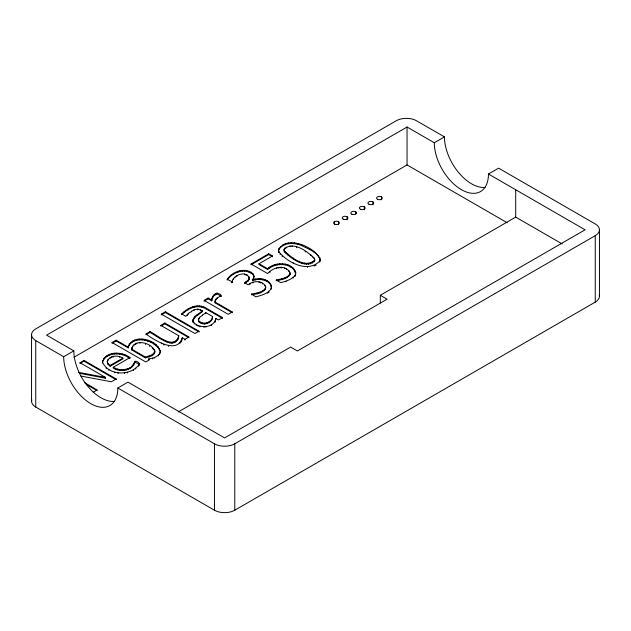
<?xml version="1.0" encoding="UTF-8"?>
<svg xmlns="http://www.w3.org/2000/svg" width="631" height="631" viewBox="0 0 631 631"><rect width="100%" height="100%" fill="white"/><g stroke="black" fill="none" stroke-linecap="round" stroke-linejoin="round"><path stroke-width="0.95" d="M154.824 352.611C154.011 342.704 133.07 337.459 131.595 349.882L145.422 357.864C148.735 356.917 154.461 356.121 154.824 351.83L152.15 354.803L145.422 357.083L131.595 349.101M244.505 283.493L248.228 280.945L249.292 279.131C248.401 269.705 232.137 274.524 232.011 282.546L232.492 280.464M289.945 273.909C287.176 278.326 281.205 278.918 276.488 279.841L276.488 280.629C281.205 279.699 287.176 279.115 289.945 274.69L290.023 272.829C285.488 263.805 273.057 267.244 267.631 273.554L251.051 263.987L251.051 264.768L268.711 254.569L271.732 256.32M289.945 274.69L290.023 272.829M102.53 363.054C103.997 350.726 122.193 351.144 129.97 357.596L129.97 358.376C122.106 352.484 107.885 351.522 102.672 361.208L102.672 360.427M295.553 274.099L294.701 276.528L295.553 274.879C295.655 261.715 275.148 261.084 267.56 268.703L267.56 269.484L259.002 264.539L259.002 263.758L272.489 255.973L272.489 256.754M295.553 274.879L295.765 272.458M253.646 277.963L253.922 275.897L253.063 273.886C245.356 266.803 232.476 271.314 227.192 279.281L227.192 280.061C232.476 272.095 245.356 267.583 253.063 274.666L253.922 276.686L253.646 278.744L253.646 277.963L252.282 279.793L252.589 280.748C259.049 277.656 272.182 280.093 271.306 289.053C272.9 279.643 259.309 276.678 252.589 279.967L252.282 279.793M215.147 302.083L232.287 311.974L232.287 312.755L215.147 302.864C212.907 296.475 227.633 296.357 217.009 293.068C213.688 294.133 211.535 297.43 211.732 300.892L208.151 298.818L204.081 301.168M215.147 302.864L215.408 300.506M265.525 288.115C262.496 292.571 256.446 293.131 251.588 294.046L251.588 294.827C256.446 293.912 262.496 293.352 265.525 288.895L265.706 287.066C263.111 279.998 253.07 280.558 248.093 284.786L244.505 282.712L248.228 280.164L249.292 278.35L249.292 279.131M265.525 288.895L265.706 287.066M211.732 300.892L212.142 297.935M112.91 342.846L116.159 340.969L128.18 347.91C131.185 332.434 159.477 339.17 160.219 352.8L160.219 352.019L159.635 354.433M128.18 347.91L128.511 345.472M160.795 325.375L178.818 335.787C174.464 351.293 156.733 334.367 149.941 331.646L145.879 333.988C153.459 339.328 177.106 355.348 182.256 337.766L184.938 339.32L189 336.97L164.857 323.033L160.795 325.375L160.795 326.156M181.184 341.268L181.184 342.049L182.256 337.766M181.649 313.938L185.774 316.32L188.598 313.284L193.962 309.884L197.787 309.103L202.59 310.775L195.074 316.305L192.881 319.885L193.094 321.589C198.315 329.161 213.933 328.38 215.905 318.466L218.476 319.949L222.522 317.614L206.006 308.086C197.826 302.912 187.722 307.723 181.649 313.938L181.649 314.719C187.722 308.504 197.826 303.692 206.006 308.867L222.522 318.395M198.434 319.83L199.585 317.401L205.832 312.653L212.537 316.517C212.789 323.206 203.261 326.385 198.868 321.778L198.434 319.83L198.868 321.778M198.434 320.611L198.741 318.623M131.595 349.882L132.707 346.182M320.209 259.357L319.704 261.889L320.209 259.357C315.484 247.281 286.308 234.243 278.579 249.963L278.91 252.589L278.579 250.744L279.091 248.212M211.661 320.162L212.537 316.517M135.026 361.318C133.322 370.634 120.316 372.834 113.241 368.039L113.241 367.258C117.634 369.861 123.203 370.571 127.975 368.599C134.663 368.094 133.054 356.405 139.696 363.74L138.631 365.948L139.696 363.74M107.317 361.539C109.084 355.198 118.194 354.953 122.903 358.085L122.903 358.865L110.133 366.24L108.043 364.339L107.317 361.539L108.043 364.339M107.317 362.32L107.972 359.528M145.879 334.769L149.941 332.427C156.449 335.479 175.797 352.429 178.818 335.787M193.094 321.589L193.094 322.37L192.881 320.674L195.074 317.085L202.59 311.556L202.59 310.775M212.142 298.723L213.862 295.758L217.009 293.857L221.244 296.302M128.511 346.253C135.192 334.564 155.25 340.432 160.164 351.002L160.164 350.221M271.306 288.272C268.333 293.794 261.384 295.276 255.847 296.854L251.588 294.046M284.124 249.245C293.115 240.458 308.038 251.706 314.648 258.868L314.68 260.863C305.672 269.658 290.741 258.418 284.147 251.241L284.124 249.245L284.124 250.026M284.147 251.241L284.147 250.46C290.741 257.637 305.672 268.877 314.68 260.075L314.68 260.863M198.868 320.998C202.441 324.602 208.956 323.458 211.661 319.381M319.704 261.108C307.983 273.302 287.641 262.685 278.91 251.808M148.664 359.741L148.664 358.96C152.678 358.313 157.174 357.17 159.635 353.652M279.091 248.993C284.36 242.178 294.456 242.541 301.713 245.617C308.393 249.119 318.048 252.092 320.209 260.138M138.631 365.168C130.018 376.336 108.398 375.54 102.53 362.273M187.304 315.516L188.598 313.284M276.189 280.803L276.189 280.022L280.748 282.649C285.733 281.323 291.214 279.833 294.701 275.747M267.56 269.484C275.376 262.543 291.735 262.196 295.765 273.239M267.37 293.21L268.838 292.208L268.838 291.427M31.771 399.746A14.363 8.29 0 0 0 35.754 407.05L214.469 510.227A14.363 8.29 0 0 0 234.771 510.227L595.246 302.115L595.246 235.671A14.363 8.29 0 0 0 595.246 223.95L498.608 168.161L488.457 174.022A38.294 22.109 60 0 1 461.379 189.655A38.294 22.109 60 0 1 434.302 142.756L407.058 127.02L46.584 335.14L73.835 350.868A38.294 22.109 60 0 0 114.448 401.395M485.073 187.423A38.294 22.109 60 0 1 444.453 136.895L416.531 120.773A14.363 8.29 0 0 0 396.229 120.773L35.754 328.885A14.363 8.29 0 0 0 35.754 340.614L63.676 356.728L73.835 350.868M434.302 142.756L444.453 136.895M73.859 357.304L407.058 164.936L507.214 222.759M112.097 343.319L112.097 342.538L116.159 340.188L128.18 347.129M161.331 314.893L161.331 314.112L165.393 311.761L199.025 331.18L199.025 331.961M162.143 314.419L165.393 312.542L198.189 331.48M80.042 363.495L80.042 362.715L84.041 360.404L116.222 378.986L116.222 379.767L84.041 361.184L80.847 363.03M251.051 263.987L268.711 253.788L272.489 255.973M227.192 279.281L232.011 281.765M211.732 300.111L208.151 298.037L204.081 300.38L228.225 314.325L232.287 311.974M161.607 325.691L164.857 323.813L189 337.751M110.133 366.24L110.133 365.459L122.903 358.085M113.241 367.258L129.97 357.596M135.026 362.099L139.696 364.521M93.207 392.277L97.206 389.966L84.593 382.686M116.222 378.986L111.427 381.755L80.902 376.076M199.025 331.18L194.963 333.523L161.331 314.112M63.676 356.728A38.294 22.109 60 0 0 90.754 403.635A38.294 22.109 60 0 0 117.831 387.994L127.99 382.134L224.62 437.922L585.087 229.81L488.457 174.022M178.226 411.948L290.623 347.058L297.39 350.97L387.087 299.181L380.319 295.276L380.319 302.951M380.319 295.276L515.701 217.111L562.245 243.976M117.831 387.994L214.469 443.79A14.363 8.29 0 0 0 234.771 443.79L595.246 235.671M314.096 266.077L316.155 265.115M78.623 372.361L105.527 377.425L105.527 378.206L79.585 373.323M259.002 263.758L267.56 268.703M112.097 342.538L145.729 361.949L149.531 359.757L148.664 358.96M80.042 362.715L105.527 377.425M102.979 376.739L105.527 378.206M86.273 384.437L97.206 390.747M152.268 348.225L153.317 349.085L153.317 348.304M108.043 363.559L110.133 365.459M599.45 229.81L599.45 296.255M515.701 189.75L515.701 217.111M407.058 127.02L407.058 164.936M381.503 196.888L381.503 199.838M372.905 201.849L372.905 204.799M364.308 206.81L364.308 209.76M355.71 211.771L355.71 213.743M347.113 216.741L347.113 219.691M338.516 221.702L338.516 224.652M334.454 221.702L334.454 224.652M319.87 257.511L319.87 258.292M318.655 255.531L318.655 256.32M316.549 253.41L316.549 254.19M314.648 258.868L314.648 259.649M313.946 257.566L313.946 258.355M314.009 261.21L314.009 261.991M313.552 251.138L313.552 251.919M312.668 256.218L312.668 256.998M312.582 262.275L312.582 263.056M310.791 254.727L310.791 255.508M310.681 263.119L310.681 263.9M309.663 248.709L309.663 249.49M308.669 263.498L308.669 264.279M307.447 266.676L307.447 267.457M306.563 263.458L306.563 264.239M305.585 246.532L305.585 247.313M305.278 251.241L305.278 252.021M304.331 263.048L304.331 263.829M301.847 262.275L301.847 263.056M301.713 244.836L301.713 245.617M299.37 261.218L299.37 261.999M298.061 243.621L298.061 244.402M296.68 246.989L296.68 247.77M295.379 270.857L295.379 271.638M294.622 242.896L294.622 243.676M294.417 269.271L294.417 270.052M293.525 258.079L293.525 258.86M293.257 262.811L293.257 263.592M293.186 277.348L293.186 278.129M292.902 267.749L292.902 268.53M292.082 245.861L292.082 246.642M291.38 242.659L291.38 243.44M290.844 266.345L290.844 267.126M290.023 245.838L290.023 246.618M289.4 274.919L289.4 275.7M289.014 270.841L289.014 271.622M288.304 242.935L288.304 243.716M288.099 254.672L288.099 255.46M287.988 264.941L287.988 265.722M287.342 276.646L287.342 277.435M286.435 268.861L286.435 269.642M286.214 247.052L286.214 247.833M286.143 253.157L286.143 253.938M285.953 281.181L285.953 281.962M285.393 243.708L285.393 244.489M285.251 264.105L285.251 264.886M284.833 251.769L284.833 252.55M284.794 248.117L284.794 248.898M284.762 268.033L284.762 268.814M284.715 277.877L284.715 278.657M282.649 244.994L282.649 245.774M282.546 263.742L282.546 264.523M282.223 255.894L282.223 256.683M281.678 278.823L281.678 279.604M281.584 267.26L281.584 268.041M280.448 246.555L280.448 247.336M280.117 253.772L280.117 254.553M279.99 267.244L279.99 268.025M279.778 263.774L279.778 264.555M278.752 279.501L278.752 280.282M278.255 267.434L278.255 268.214M277.175 264.129L277.175 264.91M276.552 267.891L276.552 268.672M274.887 264.744L274.887 265.525M271.559 286.632L271.559 287.413M271.259 285.062L271.259 285.843M270.439 283.548L270.439 284.329M270.305 266.913L270.305 267.702M269.95 271.63L269.95 272.411M269.082 282.12L269.082 282.901M268.972 267.741L268.972 268.522M268.711 253.788L268.711 254.569M267.173 280.803L267.173 281.584M265.083 279.778L265.083 280.558M264.925 285.094L264.925 285.882M264.862 289.14L264.862 289.921M262.993 279.115L262.993 279.896M262.638 290.915L262.638 291.696M262.488 283.161L262.488 283.942M260.95 278.76L260.95 279.541M260.761 282.317L260.761 283.098M260.114 292.106L260.114 292.887M259.104 281.797L259.104 282.578M258.986 278.673L258.986 279.454M257.148 293.036L257.148 293.817M255.429 279.099L255.429 279.88M253.922 275.897L253.922 276.686M253.063 273.886L253.063 274.666M252.865 282.317L252.865 283.098M252.589 279.967L252.589 280.748M251.004 272.198L251.004 272.978M249.923 283.721L249.923 284.51M249.316 277.451L249.316 278.232L248.961 276.583M248.985 271.235L248.985 272.016M248.228 280.164L248.228 280.945M247.092 274.974L247.092 275.763M246.847 270.628L246.847 271.409M245.932 281.891L245.932 282.672M245.853 274.398L245.853 275.179M244.583 270.36L244.583 271.141M244.536 274.051L244.536 274.832M242.186 270.423L242.186 271.204M239.985 270.762L239.985 271.543M237.863 271.33L237.863 272.119M237.004 275.637L237.004 276.417M234.945 277.151L234.945 277.932M234.771 443.79L234.771 510.227M233.612 273.278L233.612 274.059M233.391 278.894L233.391 279.675M231.751 281.915L231.751 282.696M231.522 274.659L231.522 275.447M229.629 276.291L229.629 277.072M221.031 295.639L221.031 296.42M217.19 297.84L217.19 298.621M217.009 293.068L217.009 293.857M216.212 293.423L216.212 294.204M216.102 299.086L216.102 299.867M215.905 318.466L215.905 319.247M215.605 319.822L215.045 322.141L215.045 321.36M215.234 293.943L215.234 294.724M214.469 443.79L214.469 510.227M213.862 294.977L213.862 295.758M212.836 296.262L212.836 297.051M211.306 324.862L211.306 325.651M210.636 320.69L210.636 321.479M209.011 321.873L209.011 322.654M208.151 298.037L208.151 298.818M206.771 322.859L206.771 323.64M206.006 308.086L206.006 308.867M205.974 326.511L205.974 327.292M205.832 312.653L205.832 313.433M204.539 323.23L204.539 324.011M203.979 326.629L203.979 327.41M203.75 306.966L203.75 307.747M202.527 314.972L202.527 315.752M202.354 322.977L202.354 323.758M201.817 310.326L201.817 311.107M201.51 306.232L201.51 307.021M200.421 309.647L200.421 310.428M200.24 322.094L200.24 322.875M199.964 326.109L199.964 326.89M199.585 317.401L199.585 318.19M199.262 305.877L199.262 306.658M198.031 325.493L198.031 326.274M197.787 309.103L197.787 309.884M197.156 314.53L197.156 315.311M196.975 305.885L196.975 306.666M196.304 324.665L196.304 325.446M195.074 316.305L195.074 317.085M194.663 306.224L194.663 307.005M194.245 323.175L194.245 323.955M193.962 309.884L193.962 310.665M193.646 318.04L193.646 318.821M192.881 319.885L192.881 320.674M192.502 306.847L192.502 307.628M191.485 311.13L191.485 311.911M187.92 309.04L187.92 309.829M184.938 339.32L184.938 340.101M184.157 311.667L184.157 312.448M181.87 339.659L181.87 340.44M180.04 342.665L180.04 343.453M177.895 338.5L177.895 339.281M177.8 338.768L177.8 339.549M176.798 340.077L176.798 340.858M175.465 341.087L175.465 341.868M173.951 341.844L173.951 342.625M172.586 342.254L172.586 343.035M171.261 342.373L171.261 343.154M169.873 342.247L169.873 343.027M168.524 345.607L168.524 346.387M167.018 341.339L167.018 342.12M165.393 311.761L165.393 312.542M164.857 323.033L164.857 323.813M163.95 344.258L163.95 345.039M163.689 339.581L163.689 340.361M161.552 343.035L161.552 343.816M159.477 348.367L159.477 349.156M158.42 355.135L158.42 355.916M158.136 346.561L158.136 347.342M156.149 344.786L156.149 345.575M154.824 350.71L154.824 351.491L154.343 349.535M154.634 357.446L154.634 358.227M154.374 352.879L154.374 353.66M153.507 343.059L153.507 343.84M153.483 353.873L153.483 354.654M152.734 358.124L152.734 358.905M152.15 354.803L152.15 355.584M150.62 341.56L150.62 342.349M150.146 331.764L150.146 332.545M149.941 331.646L149.941 332.427M149.642 345.67L149.642 346.451M149.216 356.129L149.216 356.909M147.757 340.417L147.757 341.197M145.509 343.666L145.509 344.447M145.422 357.083L145.422 357.864M144.909 339.628L144.909 340.409M142.085 339.186L142.085 339.967M140.027 342.515L140.027 343.296M139.364 339.099L139.364 339.88M136.84 339.375L136.84 340.156M136.785 343.09L136.785 343.871M135.728 368.173L135.728 368.954M135.286 343.792L135.286 344.581M135.271 361.177L135.271 361.957M134.648 362.549L134.648 363.33M134.513 340.014L134.513 340.795M133.811 344.873L133.811 345.654M133.756 364.174L133.756 364.955M133.472 369.679L133.472 370.46M132.368 341.016L132.368 341.797M132.21 365.964L132.21 366.745M131.966 347.626L131.966 348.407M130.443 342.388L130.443 343.169M129.883 367.652L129.883 368.433M129.213 343.887L129.213 344.668M127.975 368.599L127.975 369.38M127.77 356.326L127.77 357.107M127.533 372.164L127.533 372.945M125.995 369.261L125.995 370.042M124.922 354.882L124.922 355.663M124.441 372.779L124.441 373.56M123.936 369.64L123.936 370.429M122.177 353.896L122.177 354.677M121.799 369.75L121.799 370.531M119.685 356.673L119.685 357.454M119.638 369.569L119.638 370.358M119.496 353.321L119.496 354.101M118.068 372.74L118.068 373.52M117.492 369.096L117.492 369.876M116.806 353.092L116.806 353.873M116.159 340.188L116.159 340.969M115.355 368.323L115.355 369.103M114.937 372.077L114.937 372.858M114.203 353.21L114.203 353.991M113.47 356.341L113.47 357.122M111.868 356.854L111.868 357.635M111.75 353.668L111.75 354.448M110.236 357.659L110.236 358.44M109.408 354.456L109.408 355.237M108.832 369.474L108.832 370.255M107.128 355.592L107.128 356.373M106.229 367.747L106.229 368.528M104.967 357.091L104.967 357.872M103.484 358.7L103.484 359.481M84.041 360.404L84.041 361.184M35.754 340.614L35.754 407.05M31.55 334.745L31.55 401.19M599.229 294.811A14.363 8.29 0 0 1 595.246 302.115M334.675 224.163A2.871 1.656 0 0 0 339.32 223.137A2.871 1.656 0 0 0 335.455 221.323A2.871 1.656 0 0 0 334.675 224.163M343.272 219.202A2.871 1.656 0 0 0 347.918 218.168A2.871 1.656 0 0 0 344.053 216.362A2.871 1.656 0 0 0 343.272 219.202M351.869 214.232A2.871 1.656 0 0 0 356.515 213.207A2.871 1.656 0 0 0 352.65 211.401A2.871 1.656 0 0 0 351.869 214.232M360.467 209.271A2.871 1.656 0 0 0 365.112 208.246A2.871 1.656 0 0 0 361.248 206.44A2.871 1.656 0 0 0 360.467 209.271M369.064 204.31A2.871 1.656 0 0 0 373.71 203.277A2.871 1.656 0 0 0 369.845 201.47A2.871 1.656 0 0 0 369.064 204.31M377.661 199.349A2.871 1.656 0 0 0 382.307 198.315A2.871 1.656 0 0 0 378.442 196.509A2.871 1.656 0 0 0 377.661 199.349"/></g></svg>
